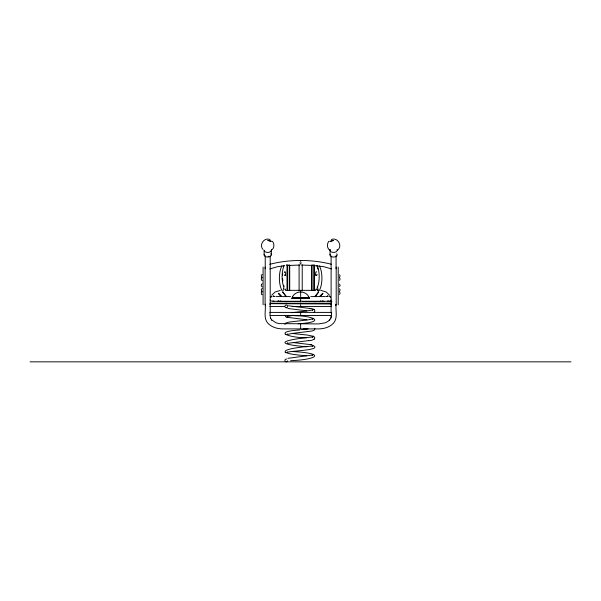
<?xml version="1.0" encoding="UTF-8"?>
<svg xmlns="http://www.w3.org/2000/svg" width="601" height="601" viewBox="0 0 601 601"><rect width="100%" height="100%" fill="white"/><g stroke="black" fill="none" stroke-linecap="round" stroke-linejoin="round"><path stroke-width="0.9" d="M284.912 315.232L285.633 316.704L287.255 317.343M292.679 298.149C296.496 298.021 304.286 298.179 309.312 298.149L309.342 298.299M270.127 304.579L270.187 303.663L331.113 303.978L331.128 304.406A2.494 2.494 0 0 0 331.324 305.03L331.121 304.159M284.333 274.86A1.871 0.789 -90 0 0 285.452 275.078L285.685 273.012A1.871 0.789 -90 0 0 284.671 271.885M309.492 298.667L308.629 296.624L309.027 297.743L300.658 297.946L292.289 297.743L292.664 296.706M270.18 304.406L270.187 304.159M270.202 312.858L270.202 255.906M317.088 274.447A1.871 0.789 -90 0 1 315.863 275.078L315.63 273.012A1.871 0.789 -90 0 1 316.637 271.885M315.593 290.606L315.63 290.185A1.871 0.789 -90 0 1 316.825 289.284M284.897 324.412L285.783 323.03L288.856 322.128L308.223 319.852L312.993 318.763L312.362 319.311M282.973 290.989L283.845 287.165A15.611 6.596 -90 0 1 284.16 265.379M270.63 297.195L271.344 296.639M336.68 253.72A3.591 2.209 0 0 1 334.569 256.973L333.638 257.055A3.591 2.209 0 0 1 330.002 254.877L330.114 249.678M330.002 254.877L330.114 254.306M331.106 316.344L330.67 318.56L330.813 318.102L329.566 320.085L329.836 319.755L327.8 321.505L325.156 322.842L318.658 323.916L279.127 323.608L275.934 322.737L271.479 319.755L271.75 320.085L270.503 318.102L270.645 318.56L270.202 316.344M274.649 296.586L273.267 296.068M336.079 304.204L335.636 305.421M271.682 296.586L272.013 296.586M312.25 355.642L312.573 354.996L287.864 358.346M331.113 312.858L331.256 312.452M292.642 296.721L291.816 298.667L292.003 298.149L294.144 297.946M261.473 278.173L261.285 279.585L262.156 280.72M261.473 284.416L261.285 285.836L262.156 286.962M287.661 342.78L287.301 343.404L308.636 340.602M312.287 310.469L312.813 309.823L306.683 311.048L291.447 312.7M270.157 315.315L269.902 312.4L331.414 312.4L331.662 312.858L331.406 315.525L269.902 315.525M312.287 346.469L312.836 345.838L312.227 346.093C290.215 347.626 266.994 352.659 306.683 355.8M331.549 302.543L331.113 303.738M287.601 351.946L287.158 352.532L287.624 352.284C289.554 350.751 327.087 350.3 310.852 344.621M287.609 333.961L287.165 334.532L291.755 333.487L311.957 331.023L314.353 330.152L314.879 328.304M287.586 315.961L287.143 316.532L293.183 315.292M328.867 241.271C326.914 243.608 326.914 247.229 328.942 249.528M271.69 295.264L275.1 291.988L280.366 290.396M312.355 337.311L312.67 336.928M272.373 249.528C274.402 247.229 274.394 243.608 272.441 241.271M292.679 296.511C295.91 290.508 305.406 290.508 308.629 296.511M339.542 277.301L340.091 275.987L339.542 274.665M339.542 280.427L340.091 279.104L339.542 277.782M339.542 286.669L340.091 285.347L339.542 284.033M339.542 291.35L340.091 290.035L339.542 288.713M339.542 294.475L340.091 293.153L339.542 291.838M320.153 296.586L322.977 293.243L319.492 296.586M322.452 293.761L319.822 296.586M315.375 296.586L318.703 291.906L314.879 296.496M308.418 340.639C310.815 341.165 318.049 338.498 313.331 336.214M337.454 250.174C343.066 246.245 337.627 236.749 331.331 239.544M328.439 300.853L327.297 301.266M262.156 274.364L261.285 275.498L261.473 276.918M261.773 277.782L262.156 277.489M261.773 284.033L262.156 283.732M262.156 288.412L261.285 289.547L261.473 290.967M262.156 291.538L261.285 292.672L261.473 294.084M314.068 312.34C317.058 309.883 311.656 308.268 309.703 308.396M313.497 339.603L314.21 339.264M312.317 355.093L313.008 354.77M321.941 301.266L323.135 300.733M269.796 264.297C289.705 259.189 311.603 259.189 331.519 264.297M269.909 268.895L277.549 266.686L284.318 265.785M326.553 296.533L328.101 296.068M326.568 296.586L327.5 296.188L326.666 296.586M299.846 329.949C269.894 331.962 292.176 338.062 306.683 337.785M312.625 336.951C294.648 338.724 263.749 343.058 306.773 346.792M290.606 360.683C315.427 359.721 328.101 353.598 293.183 351.562M308.118 328.867L301.687 329.618M327.305 296.203L328.048 296.068M298.246 323.729C325.855 322.294 314.684 315.833 294.753 315.735M273.215 296.068L274.003 296.225M290.508 296.601L282.515 296.586M289.006 265.454L299.809 265.049M299.876 262.93L301.439 262.93M314.428 265.131L311.603 265.131L311.603 290.313M285.452 275.063L285.873 275.063M315.435 275.063L315.863 275.063M317.043 287.165L317.471 287.165L318.342 290.989M286.609 290.343L314.706 290.343M275.851 296.586L280.141 296.586M318.793 296.586L310.8 296.601M321.174 296.586L325.457 296.586M329.303 296.586L329.656 296.586M307.171 297.946L308.982 297.946M296.053 298.149L305.263 298.149M277.204 301.492L299.801 301.492M302.371 301.492L324.104 301.492M329.378 301.492L331.865 301.492M270.082 303.204L331.234 303.204M269.879 306.472L284.303 306.472M292.191 306.472L331.436 306.472M30.05 361.84L570.95 361.84M301.499 265.049L311.506 265.394M313.88 265.567L323.759 266.686L331.406 268.895M274.011 301.266L272.922 300.891M303.505 328.409L306.773 328.792M306.788 310.785L287.864 308.501M306.69 319.785L286.932 317.26M293.183 333.563L307.081 335.027L313.669 336.327M293.273 342.578L311.138 344.673M309.958 308.441L288.555 305.781M320.656 290.343L326.215 291.988L329.618 295.264M269.977 239.544C264.215 237.042 258.746 244.885 262.99 249.453M278.18 300.733L279.367 301.266M313.482 309.237L314.195 309.575M330.219 296.751L330.685 297.195M281.824 296.586L278.338 293.243L281.155 296.586M281.493 296.586L278.856 293.761M261.773 277.301L262.156 277.602M261.773 291.35L262.156 291.65M261.773 294.475L262.156 294.768M286.437 296.496L282.613 291.906L285.933 296.586M285.19 352.299L285.64 352.734M285.19 334.269L285.64 334.704M331.189 304.579L331.113 303.978M265.229 304.204L265.372 304.842M264.26 254.246A3.591 2.209 0 0 0 266.746 256.973L267.67 257.055A3.591 2.209 0 0 0 271.306 254.877L271.201 254.306A3.591 2.209 0 0 0 270.848 253.772M317.801 290.088L317.914 290.989M285.723 290.606L285.685 290.185A1.871 0.789 -90 0 0 284.491 289.284M338.22 267.062L338.22 304.865M336.192 267.062L336.192 304.865M336.079 255.613L336.079 268.835M336.079 304.782C335.388 310.845 338.017 318.267 333.382 323.293C329.633 327.199 324.157 328.807 318.868 328.912L282.447 328.912C277.159 328.807 271.682 327.199 267.933 323.293C263.291 318.267 265.927 310.845 265.229 304.782M331.316 315.502L331.316 317.313M331.106 255.906L331.106 312.768M314.293 265.131L314.293 290.313M313.872 265.131L313.872 290.313M312.032 265.131L312.032 290.313M302.22 264.793L302.22 290.922M300.658 260.669L300.658 261.548M300.658 263.726L300.658 264.215M300.658 290.343L300.658 296.533M300.658 297.743L300.658 301.266M300.658 303.122L300.658 303.978M300.658 305.03L300.658 306.472M300.658 312.4L300.658 315.525M300.658 323.916L300.658 328.912M299.095 264.793L299.095 290.922M289.705 290.313L289.705 265.131L286.887 265.131A2.494 1.059 -90 0 1 286.354 264.793M289.284 265.131L289.284 290.313M287.443 265.131L287.443 290.313M287.015 265.131L287.015 290.313M271.306 254.877L271.306 250.249A3.591 2.209 0 0 1 267.67 252.42A3.591 2.209 0 0 1 264.124 250.189L264.124 254.816M265.229 255.613L265.229 268.835M265.116 267.062L265.116 304.865M263.088 267.062L263.088 304.865M270.811 297.195A1.563 1.51 -90 0 1 271.434 296.706M268.752 256.281A2.494 1.578 0 0 1 268.129 256.402M270.089 300.049A3.2 3.178 -90 0 0 272.614 301.259L328.702 301.266A3.2 3.178 -90 0 0 331.219 300.049M280.735 300.808A10.037 1.307 -90 0 1 280.599 301.154M284.048 286.557A15.611 6.596 -90 0 1 283.642 285.257M282.801 280.892A15.611 6.596 -90 0 1 282.598 278.526M282.575 275.318A15.611 6.596 -90 0 1 282.665 273.725M281.974 290.516A15.528 6.558 -90 0 1 281.929 265.86M289.299 301.589A2.494 1.059 -90 0 1 289.577 301.507M284.333 272.441A1.871 0.789 -90 0 1 284.491 272.11M286.354 301.837A2.494 1.059 -90 0 1 286.887 301.507M271.449 249.746A2.892 2.276 1.2 0 0 271.359 249.993A2.907 2.276 -10.9 0 1 271.442 249.708M335.936 304.579A2.502 1.683 0 0 1 335.628 304.97M331.316 304.684A2.502 1.683 0 0 1 331.128 304.256M330.219 296.909A1.563 1.51 -90 0 1 330.497 297.195M320.716 301.154A10.037 1.307 90 0 1 320.581 300.808M316.975 289.607A1.871 0.789 -90 0 1 317.088 290.02M316.96 265.95A15.611 6.596 -90 0 1 317.403 267.175M317.606 267.828A15.611 6.596 -90 0 1 317.959 269.195M319.379 265.86A15.528 6.558 90 0 1 319.334 290.516M317.148 265.379A15.611 6.596 90 0 1 317.471 287.165M314.428 301.507A2.494 1.059 -90 0 1 314.954 301.837M337.048 249.618A3.591 2.209 0 0 1 334.111 252.397A3.591 2.209 0 0 1 330.002 250.249A2.892 2.276 -1.2 0 0 329.859 249.746M329.866 249.708A2.907 2.276 10.9 0 1 330.009 250.219M287.646 360.795A1.397 1.39 46.5 0 1 285.956 361.787A1.397 1.39 46.5 0 1 284.949 360.089A1.397 1.39 46.5 0 1 286.639 359.09M330.009 241.377L333.593 240.438L330.009 241.377M313.001 336.778L312.31 337.101L313.001 336.778M269.361 240.746C263.238 239.453 276.242 242.496 269.361 240.746M286.647 307.757A1.397 1.39 -46.5 0 0 287.293 305.428A1.397 1.39 -46.5 0 0 284.957 306.052A1.397 1.39 -46.5 0 0 286.647 307.757"/></g></svg>
